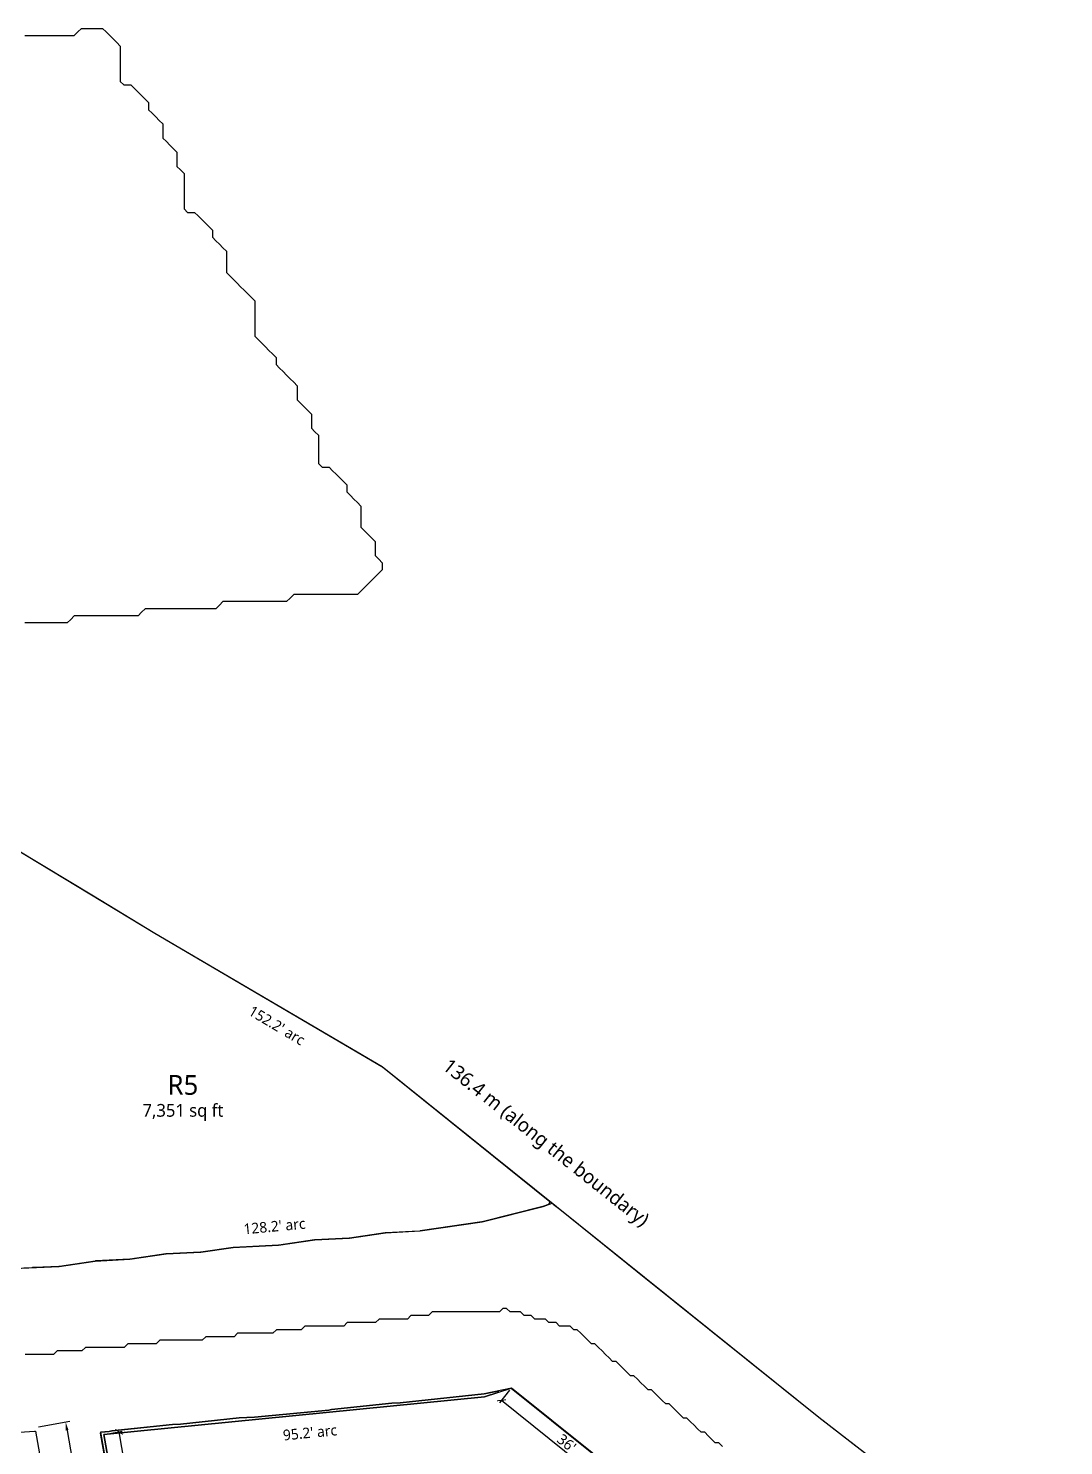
# Model space of a CAD drawing. Header units: metres. Extents: x 77 to 647, y -942 to -10.
# Drawn here: x 375.3 to 448.4, y -110.4 to -10.2 of the extents above; entities that cross this region are included whole.
import ezdxf
from ezdxf.enums import TextEntityAlignment as Align

# ---------------------------------------------------------------- set-up
doc = ezdxf.new("R2010")
doc.units = ezdxf.units.M
for name, color, linetype in [('COLONY_BOUNDARY', 3, 'Continuous'), ('DIM_BOUNDARY', 3, 'Continuous'), ('DIM_MEDIANS', 94, 'Continuous'), ('DIM_PLOTS', 5, 'Continuous'), ('DIM_PLOTS_ARC', 5, 'Continuous'), ('LANDSCAPE', 72, 'Continuous'), ('MEDIANS', 94, 'Continuous'), ('PLOT_TEXT', 7, 'Continuous'), ('PLOTS', 1, 'Continuous'), ('ROAD_CENTRELINE', 9, 'Continuous'), ('ROADS', 8, 'Continuous'), ('STREAM', 5, 'Continuous')]:
    doc.layers.add(name, color=color, linetype=linetype)
doc.styles.add('OpenSans', font='OpenSans-Regular.ttf')
doc.dimstyles.new('PLOT_FT', dxfattribs={"dimtxt": 0.75, "dimasz": 0.45, "dimexe": 0.225, "dimexo": 0.1875, "dimgap": 0.15, "dimtad": 1, "dimdec": 1, "dimlfac": 3.28084, "dimtxsty": 'OpenSans', "dimblk": 'ARCHTICK', "dimcen": 2.5, "dimazin": 3, "dimtfac": 1, "dimtmove": 0, "dimatfit": 3})
doc.dimstyles.new('ROAD_M', dxfattribs={"dimtxt": 1, "dimasz": 0.6, "dimexe": 0.3, "dimexo": 0.25, "dimgap": 0.2, "dimtad": 1, "dimdec": 1, "dimtxsty": 'OpenSans', "dimcen": 2.5, "dimazin": 3, "dimtfac": 1, "dimtmove": 0, "dimatfit": 3})

# ---------------------------------------------------------------- blocks, each defined once
blk = doc.blocks.new('_ARCHTICK')
at = {"color": 0, "linetype": 'BYBLOCK', "const_width": 0.15}
blk.add_lwpolyline([(-0.5, -0.5), (0.5, 0.5)], dxfattribs=at)
blk = doc.blocks.new('*D78')
at = {"color": 0}
for p, q in [((409.25, -106.46), (408.54, -107.34)), ((408.68, -107.17), (417.23, -114.03)), ((417.8, -113.32), (417.09, -114.21))]:
    blk.add_line(p, q, dxfattribs=at)
at = {"layer": 'Defpoints'}
for p in [(409.37, -106.31), (408.68, -107.17), (417.92, -113.17)]:
    blk.add_point(p, dxfattribs=at)
at = {"layer": 'DIM_PLOTS', "color": 0, "xscale": 0.44999999999999996, "yscale": 0.44999999999999996}
for p, rotation in [((408.68, -107.17), 141.24064428186773), ((417.23, -114.03), -38.75935571813227)]:
    blk.add_blockref('_ARCHTICK', p, dxfattribs=dict(at, rotation=rotation))
at = {"layer": 'DIM_PLOTS', "color": 0, "insert": (413.28, -110.19), "char_height": 0.75, "attachment_point": 5, "rotation": 321.2406, "style": 'OpenSans'}
blk.add_mtext("36'", dxfattribs=at)
blk = doc.blocks.new('*D80')
at = {"color": 0}
for p, q in [((380.76, -109.56), (381.88, -109.36)), ((384.91, -127.85), (381.66, -109.4)), ((384.02, -128.01), (385.14, -127.81))]:
    blk.add_line(p, q, dxfattribs=at)
at = {"layer": 'Defpoints'}
for p in [(380.58, -109.59), (383.83, -128.04), (384.91, -127.85)]:
    blk.add_point(p, dxfattribs=at)
at = {"layer": 'DIM_PLOTS', "color": 0, "xscale": 0.44999999999999996, "yscale": 0.44999999999999996}
for p, rotation in [((381.66, -109.4), 100.00004079460327), ((384.91, -127.85), 280.00004079460325)]:
    blk.add_blockref('_ARCHTICK', p, dxfattribs=dict(at, rotation=rotation))
at = {"layer": 'DIM_PLOTS', "color": 0, "insert": (382.77, -118.72), "char_height": 0.75, "attachment_point": 5, "rotation": 100, "style": 'OpenSans'}
blk.add_mtext("61,5'", dxfattribs=at)
blk = doc.blocks.new('_CLOSEDFILLED')
at = {"color": 0, "linetype": 'BYBLOCK'}
blk.add_solid([(-1, 0.16), (0, 0), (-1, -0.16)], dxfattribs=at)
blk = doc.blocks.new('*D240')
at = {"color": 0}
for p, q in [((375.97, -109.04), (378.18, -108.65)), ((377.99, -109.3), (388.38, -168.21)), ((386.56, -169.14), (388.78, -168.75))]:
    blk.add_line(p, q, dxfattribs=at)
at = {"layer": 'Defpoints'}
for p in [(375.72, -109.09), (377.89, -108.7), (386.32, -169.19)]:
    blk.add_point(p, dxfattribs=at)
at = {"layer": 'DIM_MEDIANS', "color": 0, "xscale": 0.6, "yscale": 0.6}
for p, rotation in [((377.89, -108.7), 99.99724191199059), ((388.48, -168.81), -80.00275808800941)]:
    blk.add_blockref('_CLOSEDFILLED', p, dxfattribs=dict(at, rotation=rotation))
at = {"layer": 'DIM_MEDIANS', "color": 0, "insert": (383.88, -138.63), "char_height": 1, "attachment_point": 5, "rotation": 279.9972, "style": 'OpenSans'}
blk.add_mtext('61 m', dxfattribs=at)

msp = doc.modelspace()

# ---------------------------------------------------------------- linework, layer by layer
at = {"layer": 'COLONY_BOUNDARY'}
msp.add_lwpolyline([(208.6, -107.93), (221.48, -103.71), (247.6, -87.66), (258.4, -72.16), (277.21, -65.62), (293.47, -62.5), (331.12, -57.65), (352.37, -54.94), (384.19, -74.16), (400.25, -83.6), (431.09, -108.36), (448.39, -121.73)], dxfattribs=at)
at = {"layer": 'LANDSCAPE'}
msp.add_lwpolyline([(383.662, -128.221), (380.359, -109.483), (380.359, -109.478), (380.359, -109.474), (380.359, -109.469), (380.36, -109.464), (380.361, -109.459), (380.363, -109.455), (380.365, -109.45), (380.367, -109.446), (380.37, -109.442), (380.374, -109.439), (380.377, -109.436), (380.381, -109.433), (380.385, -109.43), (380.39, -109.428), (380.394, -109.427), (380.399, -109.425), (380.404, -109.425), (380.969, -109.37), (380.971, -109.37), (381.157, -109.331), (381.163, -109.33), (385.439, -108.88), (385.441, -108.88), (386.009, -108.85), (386.011, -108.85), (390.149, -108.41), (390.151, -108.41), (391.219, -108.36), (391.221, -108.36), (396.469, -107.87), (396.471, -107.87), (396.657, -107.831), (396.663, -107.83), (400.939, -107.38), (400.941, -107.38), (401.509, -107.35), (401.511, -107.35), (407.449, -106.72), (407.451, -106.72), (408.391, -106.519), (408.396, -106.518), (408.401, -106.518), (408.406, -106.518), (408.411, -106.519), (408.415, -106.52), (408.42, -106.522), (408.425, -106.524), (408.429, -106.526), (408.433, -106.529), (408.436, -106.532), (408.44, -106.536), (408.443, -106.54), (408.445, -106.544), (408.448, -106.548), (408.449, -106.553), (408.451, -106.558), (408.451, -106.563), (408.452, -106.567), (408.451, -106.572), (408.451, -106.577), (408.45, -106.582), (408.448, -106.587), (408.446, -106.591), (408.444, -106.595), (408.441, -106.599), (408.438, -106.603), (408.434, -106.606), (408.43, -106.609), (408.426, -106.612), (408.421, -106.614), (408.417, -106.616), (407.475, -106.917), (407.47, -106.919), (407.465, -106.92), (380.58, -109.592), (380.579, -109.592), (380.579, -109.592), (380.579, -109.593), (383.831, -128.037)], dxfattribs=at)
at = {"layer": 'MEDIANS'}
msp.add_lwpolyline([(374.934, -121.909), (372.765, -109.608), (374.597, -109.413), (374.627, -109.411), (375.685, -109.361), (375.763, -109.354), (377.885, -121.387)], dxfattribs=at)
at = {"layer": 'PLOTS'}
msp.add_lwpolyline([(374.333, -68.206), (379.847, -71.537), (384.19, -74.16), (400.233, -83.59), (400.242, -83.596), (400.257, -83.606), (400.266, -83.613), (411.984, -93.021), (411.989, -93.025), (411.996, -93.031), (412.006, -93.041), (412.009, -93.045), (412.019, -93.056), (412.022, -93.059), (412.03, -93.071), (412.032, -93.075), (412.039, -93.088), (412.042, -93.092), (412.047, -93.106), (412.049, -93.11), (412.054, -93.124), (412.055, -93.129), (412.058, -93.143), (412.059, -93.147), (412.061, -93.162), (412.061, -93.167), (412.061, -93.181), (412.061, -93.186), (412.06, -93.2), (412.06, -93.205), (412.057, -93.219), (412.056, -93.224), (412.052, -93.238), (412.051, -93.243), (412.046, -93.256), (412.044, -93.261), (412.037, -93.274), (412.035, -93.278), (412.027, -93.29), (412.025, -93.294), (412.016, -93.306), (412.013, -93.309), (412.003, -93.32), (412, -93.323), (411.989, -93.333), (411.985, -93.336), (411.973, -93.344), (411.969, -93.347), (411.957, -93.354), (411.953, -93.357), (411.939, -93.363), (411.932, -93.366), (411.925, -93.369), (411.669, -93.459), (411.622, -93.476), (411.615, -93.478), (411.604, -93.481), (411.597, -93.483), (407.323, -94.557), (407.316, -94.558), (407.304, -94.561), (407.297, -94.562), (406.164, -94.73), (402.943, -95.208), (402.936, -95.209), (402.924, -95.21), (402.916, -95.211), (402.362, -95.238), (400.495, -95.329), (400.48, -95.33), (400.465, -95.332), (397.943, -95.708), (397.936, -95.709), (397.924, -95.71), (397.916, -95.711), (395.495, -95.829), (395.48, -95.83), (395.465, -95.832), (392.943, -96.208), (392.936, -96.209), (392.924, -96.21), (392.917, -96.211), (389.745, -96.369), (389.73, -96.37), (389.716, -96.372), (387.443, -96.708), (387.436, -96.709), (387.424, -96.71), (387.417, -96.711), (384.995, -96.829), (384.98, -96.83), (384.965, -96.832), (382.443, -97.208), (382.436, -97.209), (382.424, -97.21), (382.416, -97.211), (379.995, -97.329), (379.98, -97.33), (379.965, -97.332), (377.443, -97.708), (377.436, -97.709), (377.424, -97.71), (377.417, -97.711), (375.701, -97.796), (375.694, -97.797), (375.685, -97.797), (375.67, -97.796), (375.665, -97.795), (375.644, -97.792), (375.644, -97.793), (375.628, -97.79), (375.599, -97.789), (375.569, -97.79), (375.54, -97.795), (375.511, -97.802), (375.497, -97.806), (375.49, -97.807), (374.939, -97.835)], dxfattribs=at)
msp.add_lwpolyline([(417.917, -113.173), (417.913, -113.18), (411.007, -122.954), (410.15, -123.397), (383.832, -128.038), (380.579, -109.592), (407.47, -106.919), (409.37, -106.311), (417.917, -113.173)], close=True, dxfattribs=at)
at = {"layer": 'ROAD_CENTRELINE'}
msp.add_lwpolyline([(424.28, -110.432), (424.03, -110.182), (423.78, -110.182), (423.53, -109.932), (423.28, -109.682), (423.03, -109.432), (422.78, -109.432), (422.53, -109.182), (422.28, -108.932), (422.03, -108.682), (421.78, -108.432), (421.53, -108.432), (421.28, -108.182), (421.03, -107.932), (420.78, -107.682), (420.53, -107.432), (420.28, -107.432), (420.03, -107.182), (419.78, -106.932), (419.53, -106.682), (419.28, -106.432), (419.03, -106.432), (418.78, -106.182), (418.53, -105.932), (418.28, -105.682), (418.03, -105.432), (417.78, -105.432), (417.53, -105.182), (417.28, -104.932), (417.03, -104.682), (416.78, -104.432), (416.53, -104.432), (416.28, -104.182), (416.03, -103.932), (415.78, -103.682), (415.53, -103.432), (415.28, -103.182), (415.03, -103.182), (414.78, -102.932), (414.53, -102.682), (414.28, -102.432), (414.03, -102.182), (413.78, -102.182), (413.53, -101.932), (413.28, -101.932), (413.03, -101.932), (412.78, -101.932), (412.53, -101.682), (412.28, -101.682), (412.03, -101.682), (411.78, -101.432), (411.53, -101.432), (411.28, -101.432), (411.03, -101.432), (410.78, -101.182), (410.53, -101.182), (410.28, -101.182), (410.03, -100.932), (409.78, -100.932), (409.53, -100.932), (409.28, -100.932), (409.03, -100.682), (408.78, -100.682), (408.53, -100.932), (408.28, -100.932), (408.03, -100.932), (407.78, -100.932), (407.53, -100.932), (407.28, -100.932), (407.03, -100.932), (406.78, -100.932), (406.53, -100.932), (406.28, -100.932), (406.03, -100.932), (405.78, -100.932), (405.53, -100.932), (405.28, -100.932), (405.03, -100.932), (404.78, -100.932), (404.53, -100.932), (404.28, -100.932), (404.03, -100.932), (403.78, -100.932), (403.53, -101.182), (403.28, -101.182), (403.03, -101.182), (402.78, -101.182), (402.53, -101.182), (402.28, -101.182), (402.03, -101.432), (401.78, -101.432), (401.53, -101.432), (401.28, -101.432), (401.03, -101.432), (400.78, -101.432), (400.53, -101.432), (400.28, -101.432), (400.03, -101.432), (399.78, -101.682), (399.53, -101.682), (399.28, -101.682), (399.03, -101.682), (398.78, -101.682), (398.53, -101.682), (398.28, -101.682), (398.03, -101.682), (397.78, -101.682), (397.53, -101.932), (397.28, -101.932), (397.03, -101.932), (396.78, -101.932), (396.53, -101.932), (396.28, -101.932), (396.03, -101.932), (395.78, -101.932), (395.53, -101.932), (395.28, -101.932), (395.03, -101.932), (394.78, -101.932), (394.53, -102.182), (394.28, -102.182), (394.03, -102.182), (393.78, -102.182), (393.53, -102.182), (393.28, -102.182), (393.03, -102.182), (392.78, -102.182), (392.53, -102.432), (392.28, -102.432), (392.03, -102.432), (391.78, -102.432), (391.53, -102.432), (391.28, -102.432), (391.03, -102.432), (390.78, -102.432), (390.53, -102.432), (390.28, -102.432), (390.03, -102.432), (389.78, -102.682), (389.53, -102.682), (389.28, -102.682), (389.03, -102.682), (388.78, -102.682), (388.53, -102.682), (388.28, -102.682), (388.03, -102.682), (387.78, -102.682), (387.53, -102.932), (387.28, -102.932), (387.03, -102.932), (386.78, -102.932), (386.53, -102.932), (386.28, -102.932), (386.03, -102.932), (385.78, -102.932), (385.53, -102.932), (385.28, -102.932), (385.03, -102.932), (384.78, -102.932), (384.53, -102.932), (384.28, -103.182), (384.03, -103.182), (383.78, -103.182), (383.53, -103.182), (383.28, -103.182), (383.03, -103.182), (382.78, -103.182), (382.53, -103.182), (382.28, -103.182), (382.03, -103.432), (381.78, -103.432), (381.53, -103.432), (381.28, -103.432), (381.03, -103.432), (380.78, -103.432), (380.53, -103.432), (380.28, -103.432), (380.03, -103.432), (379.78, -103.432), (379.53, -103.432), (379.28, -103.432), (379.03, -103.682), (378.78, -103.682), (378.53, -103.682), (378.28, -103.682), (378.03, -103.682), (377.78, -103.682), (377.53, -103.682), (377.28, -103.682), (377.03, -103.932), (376.78, -103.932), (376.53, -103.932), (376.28, -103.932), (376.03, -103.932), (375.78, -103.932), (375.53, -103.932), (375.28, -103.932), (375.03, -103.932)], dxfattribs=at)
at = {"layer": 'ROADS'}
for points in [[(374.23, -97.87), (377.43, -97.71), (379.98, -97.33), (382.43, -97.21), (384.98, -96.83), (387.43, -96.71), (389.73, -96.37), (392.93, -96.21), (395.48, -95.83), (397.93, -95.71), (400.48, -95.33), (402.93, -95.21), (407.31, -94.56), (411.61, -93.48), (412.26, -93.25), (412.324, -93.301), (412.329, -93.305), (412.788, -93.666), (418.268, -98.065), (431.09, -108.36), (436.63, -112.642)], [(417.924, -113.166), (409.382, -106.308), (407.45, -106.72), (401.51, -107.35), (400.94, -107.38), (396.66, -107.83), (396.47, -107.87), (391.22, -108.36), (390.15, -108.41), (386.01, -108.85), (385.44, -108.88), (381.16, -109.33), (380.97, -109.37), (380.35, -109.43), (390.815, -168.803)]]:
    msp.add_lwpolyline(points, dxfattribs=at)
at = {"layer": 'STREAM'}
msp.add_lwpolyline([(375, -10.75), (375.5, -10.75), (376, -10.75), (376.5, -10.75), (377, -10.75), (377.5, -10.75), (378, -10.75), (378.5, -10.75), (378.75, -10.5), (379, -10.25), (379.5, -10.25), (379.5, -10.25), (380, -10.25), (380.5, -10.25), (380.75, -10.5), (381, -10.75), (381.25, -11), (381.5, -11.25), (381.75, -11.5), (381.75, -12), (381.75, -12.5), (381.75, -13), (381.75, -13.5), (381.75, -14), (382, -14.25), (382.5, -14.25), (382.75, -14.5), (383, -14.75), (383.25, -15), (383.5, -15.25), (383.75, -15.5), (383.75, -16), (384, -16.25), (384.25, -16.5), (384.5, -16.75), (384.75, -17), (384.75, -17.5), (384.75, -18), (385, -18.25), (385.25, -18.5), (385.5, -18.75), (385.75, -19), (385.75, -19.5), (385.75, -20), (386, -20.25), (386.25, -20.5), (386.25, -21), (386.25, -21.5), (386.25, -22), (386.25, -22.5), (386.25, -23), (386.5, -23.25), (387, -23.25), (387.25, -23.5), (387.5, -23.75), (387.75, -24), (388, -24.25), (388.25, -24.5), (388.25, -25), (388.5, -25.25), (388.75, -25.5), (389, -25.75), (389.25, -26), (389.25, -26.5), (389.25, -27), (389.25, -27.5), (389.5, -27.75), (389.75, -28), (390, -28.25), (390.25, -28.5), (390.5, -28.75), (390.75, -29), (391, -29.25), (391.25, -29.5), (391.25, -30), (391.25, -30.5), (391.25, -31), (391.25, -31.5), (391.25, -32), (391.5, -32.25), (391.75, -32.5), (392, -32.75), (392.25, -33), (392.5, -33.25), (392.75, -33.5), (392.75, -34), (393, -34.25), (393.25, -34.5), (393.5, -34.75), (393.75, -35), (394, -35.25), (394.25, -35.5), (394.25, -36), (394.25, -36.5), (394.5, -36.75), (394.75, -37), (395, -37.25), (395.25, -37.5), (395.25, -38), (395.25, -38.5), (395.5, -38.75), (395.75, -39), (395.75, -39.5), (395.75, -40), (395.75, -40.5), (395.75, -41), (396, -41.25), (396.5, -41.25), (396.75, -41.5), (397, -41.75), (397.25, -42), (397.5, -42.25), (397.75, -42.5), (397.75, -43), (398, -43.25), (398.25, -43.5), (398.5, -43.75), (398.75, -44), (398.75, -44.5), (398.75, -45), (398.75, -45.5), (399, -45.75), (399.25, -46), (399.5, -46.25), (399.75, -46.5), (399.75, -47), (399.75, -47.5), (400, -47.75), (400.25, -48), (400.25, -48.5), (400, -48.75), (399.75, -49), (399.5, -49.25), (399.25, -49.5), (399, -49.75), (398.75, -50), (398.5, -50.25), (398, -50.25), (397.5, -50.25), (397, -50.25), (396.5, -50.25), (396, -50.25), (395.5, -50.25), (395, -50.25), (394.5, -50.25), (394, -50.25), (393.75, -50.5), (393.5, -50.75), (393, -50.75), (392.5, -50.75), (392, -50.75), (391.5, -50.75), (391, -50.75), (390.5, -50.75), (390, -50.75), (389.5, -50.75), (389, -50.75), (388.75, -51), (388.5, -51.25), (388, -51.25), (387.5, -51.25), (387, -51.25), (386.5, -51.25), (386, -51.25), (385.5, -51.25), (385, -51.25), (384.5, -51.25), (384, -51.25), (383.5, -51.25), (383.25, -51.5), (383, -51.75), (382.5, -51.75), (382, -51.75), (381.5, -51.75), (381, -51.75), (380.5, -51.75), (380, -51.75), (379.5, -51.75), (379, -51.75), (378.5, -51.75), (378.25, -52), (378, -52.25), (377.5, -52.25), (377, -52.25), (376.5, -52.25), (376, -52.25), (375.5, -52.25), (375, -52.25)], dxfattribs=at)

# ---------------------------------------------------------------- texts
at = {"layer": 'DIM_BOUNDARY', "style": 'OpenSans'}
msp.add_text('136.4 m (along the boundary)', height=1, rotation=-38.38151, dxfattribs=at).set_placement((411.834, -88.948), align=Align.MIDDLE_CENTER)
at = {"layer": 'DIM_PLOTS_ARC', "style": 'OpenSans'}
for s, rotation, p in [("152.2' arc", -30.72191, (392.806, -80.689)), ("128.2' arc", 5.39361, (392.638, -94.875)), ("95.2' arc", 5.6772, (395.146, -109.451))]:
    msp.add_text(s, height=0.75, rotation=rotation, dxfattribs=at).set_placement(p, align=Align.MIDDLE_CENTER)
at = {"layer": 'PLOT_TEXT', "style": 'OpenSans'}
for s, height, p in [('R5', 1.4, (386.171, -84.887)), ('7,351 sq ft', 0.9, (386.171, -86.687))]:
    msp.add_text(s, height=height, dxfattribs=at).set_placement(p, align=Align.MIDDLE_CENTER)

# ---------------------------------------------------------------- dimensions: what is measured, and where the dimension line sits
at = {"layer": 'DIM_MEDIANS'}
dim = msp.add_linear_dim(base=(377.89, -108.704), p1=(375.723, -109.086), p2=(386.317, -169.188), angle=279.99724, dimstyle='ROAD_M', dxfattribs=at)
dim.commit()
dim.dimension.update_dxf_attribs({"geometry": '*D240', "text_midpoint": (383.876, -138.634)})
at = {"layer": 'DIM_PLOTS'}
for base, p1, p2, angle, picture, middle in [((408.681, -107.168), (409.37, -106.311), (417.917, -113.173), 321.24064, '*D78', (413.284, -110.19)), ((384.915, -127.847), (383.832, -128.038), (380.579, -109.592), 100.00004, '*D80', (382.772, -118.715))]:
    dim = msp.add_linear_dim(base=base, p1=p1, p2=p2, angle=angle, dimstyle='PLOT_FT', dxfattribs=at)
    dim.commit()
    dim.dimension.update_dxf_attribs({"geometry": picture, "text_midpoint": middle})

doc.saveas('drawing.dxf')
